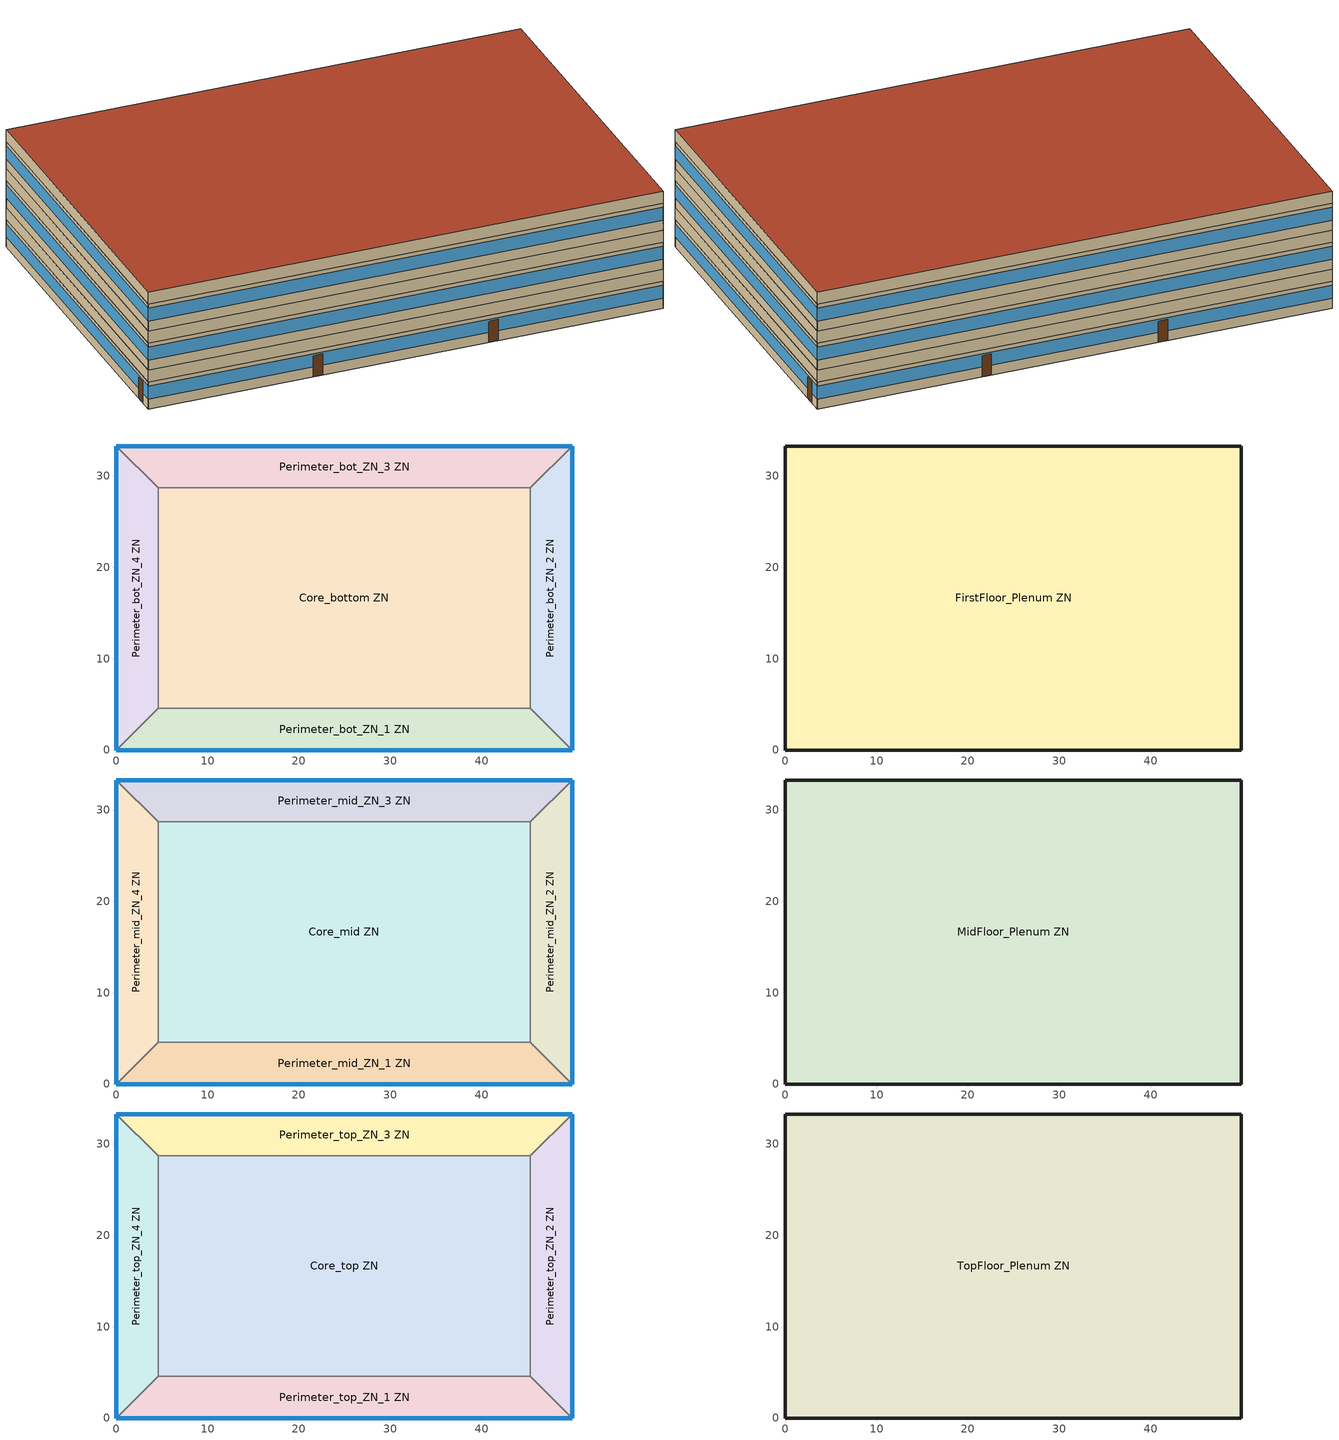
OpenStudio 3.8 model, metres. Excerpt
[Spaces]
Core_bottom ZN
 floor ground: 45.34,28.7 45.34,4.57 4.57,4.57 4.57,28.7 z0
 wall to Perimeter_bot_ZN_2 ZN (Typical Interior Wall): 45.34,4.57 45.34,28.7 z0:2.74
 wall to Perimeter_bot_ZN_3 ZN (Typical Interior Wall): 45.34,28.7 4.57,28.7 z0:2.74
 wall to Perimeter_bot_ZN_1 ZN (Typical Interior Wall): 4.57,4.57 45.34,4.57 z0:2.74
 wall to Perimeter_bot_ZN_4 ZN (Typical Interior Wall): 4.57,28.7 4.57,4.57 z0:2.74
Perimeter_bot_ZN_1 ZN
 floor ground: 45.34,4.57 49.91,0 0,0 4.57,4.57 z0
 wall outside (Typical Insulated Steel Framed Exterior Wall R-18.18): 0,0 49.91,0 z0:2.74
 wall to Perimeter_bot_ZN_2 ZN (Typical Interior Wall): 49.91,0 45.34,4.57 z0:2.74
 wall to Perimeter_bot_ZN_4 ZN (Typical Interior Wall): 4.57,4.57 0,0 z0:2.74
 window (U 0.48 SHGC 0.40 Dbl Ref-D Clr 6mm/13mm): 0,0 49.91,0 z1.02:2.33
 door (Typical Insulated Metal Door R-2.0): 15.98,0 16.9,0 / 33.01,0 33.93,0 z0:2.13
Perimeter_bot_ZN_2 ZN
 floor ground: 49.91,33.27 49.91,0 45.34,4.57 45.34,28.7 z0
 wall outside (Typical Insulated Steel Framed Exterior Wall R-18.18): 49.91,0 49.91,33.27 z0:2.74
 wall to Perimeter_bot_ZN_3 ZN (Typical Interior Wall): 49.91,33.27 45.34,28.7 z0:2.74
 window (U 0.48 SHGC 0.40 Dbl Ref-D Clr 6mm/13mm): 49.91,0 49.91,33.27 z1.02:2.33
 door (Typical Insulated Metal Door R-2.0): 49.91,30.99 49.91,31.9 z0:2.13
Perimeter_bot_ZN_3 ZN
 floor ground: 49.91,33.27 45.34,28.7 4.57,28.7 0,33.27 z0
 wall outside (Typical Insulated Steel Framed Exterior Wall R-18.18): 49.91,33.27 0,33.27 z0:2.74
 wall to Perimeter_bot_ZN_4 ZN (Typical Interior Wall): 0,33.27 4.57,28.7 z0:2.74
 window (U 0.48 SHGC 0.40 Dbl Ref-D Clr 6mm/13mm): 49.91,33.27 0,33.27 z1.02:2.33
 door (Typical Insulated Metal Door R-2.0): 33.94,33.27 33.03,33.27 / 16.84,33.27 15.93,33.27 z0:2.13
Perimeter_bot_ZN_4 ZN
 floor ground: 0,33.27 4.57,28.7 4.57,4.57 0,0 z0
 wall outside (Typical Insulated Steel Framed Exterior Wall R-18.18): 0,33.27 0,0 z0:2.74
 window (U 0.48 SHGC 0.40 Dbl Ref-D Clr 6mm/13mm): 0,33.27 0,0 z1.02:2.33
 door (Typical Insulated Metal Door R-2.0): 0,2.28 0,1.37 z0:2.13
FirstFloor_Plenum ZN
 floor to Perimeter_bot_ZN_1 ZN (Plenum Acoustical Tile): 45.34,4.57 49.91,0 0,0 4.57,4.57 z2.74
 floor to Perimeter_bot_ZN_2 ZN (Plenum Acoustical Tile): 49.91,33.27 49.91,0 45.34,4.57 45.34,28.7 z2.74
 floor to Perimeter_bot_ZN_3 ZN (Plenum Acoustical Tile): 49.91,33.27 45.34,28.7 4.57,28.7 0,33.27 z2.74
 floor to Perimeter_bot_ZN_4 ZN (Plenum Acoustical Tile): 0,33.27 4.57,28.7 4.57,4.57 0,0 z2.74
 floor to Core_bottom ZN (Plenum Acoustical Tile): 45.34,28.7 45.34,4.57 4.57,4.57 4.57,28.7 z2.74
 wall outside (Typical Insulated Steel Framed Exterior Wall R-18.18): 49.91,0 49.91,33.27 0,33.27 0,0 49.91,0 z2.74:3.96
Core_mid ZN
 floor to FirstFloor_Plenum ZN (Typical Interior Floor): 45.34,28.7 45.34,4.57 4.57,4.57 4.57,28.7 z3.96
 wall to Perimeter_mid_ZN_2 ZN (Typical Interior Wall): 45.34,4.57 45.34,28.7 z3.96:6.71
 wall to Perimeter_mid_ZN_3 ZN (Typical Interior Wall): 45.34,28.7 4.57,28.7 z3.96:6.71
 wall to Perimeter_mid_ZN_1 ZN (Typical Interior Wall): 4.57,4.57 45.34,4.57 z3.96:6.71
 wall to Perimeter_mid_ZN_4 ZN (Typical Interior Wall): 4.57,28.7 4.57,4.57 z3.96:6.71
Perimeter_mid_ZN_2 ZN
 floor to FirstFloor_Plenum ZN (Typical Interior Floor): 49.91,33.27 49.91,0 45.34,4.57 45.34,28.7 z3.96
 wall outside (Typical Insulated Steel Framed Exterior Wall R-18.18): 49.91,0 49.91,33.27 z3.96:6.71
 wall to Perimeter_mid_ZN_3 ZN (Typical Interior Wall): 49.91,33.27 45.34,28.7 z3.96:6.71
 wall to Perimeter_mid_ZN_1 ZN (Typical Interior Wall): 45.34,4.57 49.91,0 z3.96:6.71
 window (U 0.48 SHGC 0.40 Dbl Ref-D Clr 6mm/13mm): 49.91,0 49.91,33.27 z4.98:6.29
Perimeter_mid_ZN_1 ZN
 floor to FirstFloor_Plenum ZN (Typical Interior Floor): 45.34,4.57 49.91,0 0,0 4.57,4.57 z3.96
 wall outside (Typical Insulated Steel Framed Exterior Wall R-18.18): 0,0 49.91,0 z3.96:6.71
 wall to Perimeter_mid_ZN_4 ZN (Typical Interior Wall): 4.57,4.57 0,0 z3.96:6.71
 window (U 0.48 SHGC 0.40 Dbl Ref-D Clr 6mm/13mm): 0,0 49.91,0 z4.98:6.29
Perimeter_mid_ZN_3 ZN
 floor to FirstFloor_Plenum ZN (Typical Interior Floor): 49.91,33.27 45.34,28.7 4.57,28.7 0,33.27 z3.96
 wall outside (Typical Insulated Steel Framed Exterior Wall R-18.18): 49.91,33.27 0,33.27 z3.96:6.71
 wall to Perimeter_mid_ZN_4 ZN (Typical Interior Wall): 0,33.27 4.57,28.7 z3.96:6.71
 window (U 0.48 SHGC 0.40 Dbl Ref-D Clr 6mm/13mm): 49.91,33.27 0,33.27 z4.98:6.29
Perimeter_mid_ZN_4 ZN
 floor to FirstFloor_Plenum ZN (Typical Interior Floor): 0,33.27 4.57,28.7 4.57,4.57 0,0 z3.96
 wall outside (Typical Insulated Steel Framed Exterior Wall R-18.18): 0,33.27 0,0 z3.96:6.71
 window (U 0.48 SHGC 0.40 Dbl Ref-D Clr 6mm/13mm): 0,33.27 0,0 z4.98:6.29
MidFloor_Plenum ZN
 floor to Perimeter_mid_ZN_1 ZN (Plenum Acoustical Tile): 45.34,4.57 49.91,0 0,0 4.57,4.57 z6.71
 floor to Perimeter_mid_ZN_2 ZN (Plenum Acoustical Tile): 49.91,33.27 49.91,0 45.34,4.57 45.34,28.7 z6.71
 floor to Perimeter_mid_ZN_3 ZN (Plenum Acoustical Tile): 49.91,33.27 45.34,28.7 4.57,28.7 0,33.27 z6.71
 floor to Perimeter_mid_ZN_4 ZN (Plenum Acoustical Tile): 0,33.27 4.57,28.7 4.57,4.57 0,0 z6.71
 floor to Core_mid ZN (Plenum Acoustical Tile): 45.34,28.7 45.34,4.57 4.57,4.57 4.57,28.7 z6.71
 wall outside (Typical Insulated Steel Framed Exterior Wall R-18.18): 49.91,0 49.91,33.27 0,33.27 0,0 49.91,0 z6.71:7.92
Core_top ZN
 floor to MidFloor_Plenum ZN (Typical Interior Floor): 45.34,28.7 45.34,4.57 4.57,4.57 4.57,28.7 z7.92
 wall to Perimeter_top_ZN_2 ZN (Typical Interior Wall): 45.34,4.57 45.34,28.7 z7.92:10.67
 wall to Perimeter_top_ZN_3 ZN (Typical Interior Wall): 45.34,28.7 4.57,28.7 z7.92:10.67
 wall to Perimeter_top_ZN_1 ZN (Typical Interior Wall): 4.57,4.57 45.34,4.57 z7.92:10.67
 wall to Perimeter_top_ZN_4 ZN (Typical Interior Wall): 4.57,28.7 4.57,4.57 z7.92:10.67
Perimeter_top_ZN_1 ZN
 floor to MidFloor_Plenum ZN (Typical Interior Floor): 45.34,4.57 49.91,0 0,0 4.57,4.57 z7.92
 wall outside (Typical Insulated Steel Framed Exterior Wall R-18.18): 0,0 49.91,0 z7.92:10.67
 wall to Perimeter_top_ZN_2 ZN (Typical Interior Wall): 49.91,0 45.34,4.57 z7.92:10.67
 wall to Perimeter_top_ZN_4 ZN (Typical Interior Wall): 4.57,4.57 0,0 z7.92:10.67
 window (U 0.48 SHGC 0.40 Dbl Ref-D Clr 6mm/13mm): 0,0 49.91,0 z8.95:10.25
Perimeter_top_ZN_2 ZN
 floor to MidFloor_Plenum ZN (Typical Interior Floor): 49.91,33.27 49.91,0 45.34,4.57 45.34,28.7 z7.92
 wall outside (Typical Insulated Steel Framed Exterior Wall R-18.18): 49.91,0 49.91,33.27 z7.92:10.67
 wall to Perimeter_top_ZN_3 ZN (Typical Interior Wall): 49.91,33.27 45.34,28.7 z7.92:10.67
 window (U 0.48 SHGC 0.40 Dbl Ref-D Clr 6mm/13mm): 49.91,0 49.91,33.27 z8.95:10.25
Perimeter_top_ZN_3 ZN
 floor to MidFloor_Plenum ZN (Typical Interior Floor): 49.91,33.27 45.34,28.7 4.57,28.7 0,33.27 z7.92
 wall outside (Typical Insulated Steel Framed Exterior Wall R-18.18): 49.91,33.27 0,33.27 z7.92:10.67
 wall to Perimeter_top_ZN_4 ZN (Typical Interior Wall): 0,33.27 4.57,28.7 z7.92:10.67
 window (U 0.48 SHGC 0.40 Dbl Ref-D Clr 6mm/13mm): 49.91,33.27 0,33.27 z8.95:10.25
Perimeter_top_ZN_4 ZN
 floor to MidFloor_Plenum ZN (Typical Interior Floor): 0,33.27 4.57,28.7 4.57,4.57 0,0 z7.92
 wall outside (Typical Insulated Steel Framed Exterior Wall R-18.18): 0,33.27 0,0 z7.92:10.67
 window (U 0.48 SHGC 0.40 Dbl Ref-D Clr 6mm/13mm): 0,33.27 0,0 z8.95:10.25
TopFloor_Plenum ZN
 floor to Perimeter_top_ZN_1 ZN (Plenum Acoustical Tile): 45.34,4.57 49.91,0 0,0 4.57,4.57 z10.67
 floor to Perimeter_top_ZN_2 ZN (Plenum Acoustical Tile): 49.91,33.27 49.91,0 45.34,4.57 45.34,28.7 z10.67
 floor to Perimeter_top_ZN_3 ZN (Plenum Acoustical Tile): 49.91,33.27 45.34,28.7 4.57,28.7 0,33.27 z10.67
 floor to Perimeter_top_ZN_4 ZN (Plenum Acoustical Tile): 0,33.27 4.57,28.7 4.57,4.57 0,0 z10.67
 floor to Core_top ZN (Plenum Acoustical Tile): 45.34,28.7 45.34,4.57 4.57,4.57 4.57,28.7 z10.67
 wall outside (Typical Insulated Steel Framed Exterior Wall R-18.18): 49.91,33.27 0,33.27 0,0 49.91,0 49.91,33.27 z10.67:11.89
 roof outside (Typical IEAD Roof R-31.25): 49.91,0 49.91,33.27 0,33.27 0,0 z11.89
[Site]
Denver-Aurora-Buckley AFB_CO_USA: Latitude {deg}=39.72; Longitude {deg}=-104.75; Time Zone {hr}=-7; Elevation {m}=1726; Terrain=City
[Building]
-MediumOffice-ASHRAE 169-2013-5B created: 2022-05-03 14:28:56 -0700: North Axis {deg}=0
[SizingPeriod:DesignDay] Barometric Pressure {Pa}=82237; Sky Clearness=0; Rain Indicator=No; Snow Indicator=No; Day of Month=21; Daylight Saving Time Indicator=No; Humidity Condition Type=Wetbulb; Dry-Bulb Temperature Range Modifier Type=DefaultMultipliers
Name | Maximum Dry-Bulb Temperature {C} | Daily Dry-Bulb Temperature Range {deltaC} | Wind Speed {m/s} | Wind Direction {deg} | Month | Day Type | Wetbulb or DewPoint at Maximum Dry-Bulb {C} | Solar Model Indicator | ASHRAE Clear Sky Optical Depth for Beam Irradiance | ASHRAE Clear Sky Optical Depth for Diffuse Irradiance
Denver-Aurora-Buckley.AFB_CO_USA Ann Clg .4% Condns DB=>MWB | 33.9 | 14.8 | 3.6 | 30 | 7 | SummerDesignDay | 15 | ASHRAETau | 0.423 | 2.02
Denver-Aurora-Buckley.AFB_CO_USA Ann Htg 99.6% Condns DB | -17.9 | 0 | 2.5 | 180 | 12 | WinterDesignDay | -17.9 | ASHRAEClearSky
[ClimateZones]
Climate Zone Institution Name 1=ASHRAE; Climate Zone Document Name 1=ANSI/ASHRAE Standard 169; Climate Zone Document Year 1=2006; Climate Zone Institution Name 2=CEC; Climate Zone Document Name 2=California Climate Zone Descriptions; Climate Zone Document Year 2=1995
[Construction]
Plenum Acoustical Tile: Acoustic Tile - 1/2 in.
Typical Interior Wall: G01 13mm gypsum board, G01 13mm gypsum board
InteriorFurnishings: Std Wood 6inch
Typical Insulated Metal Door R-2.0: F08 Metal surface, Typical Insulation R-1.15
Typical Insulated Steel Framed Exterior Wall R-18.18: 25mm Stucco, 5/8 in. Gypsum Board, Typical Insulation R-16.0, 5/8 in. Gypsum Board
Typical Interior Floor: 100mm Normalweight concrete floor, CP02 CARPET PAD
U 0.48 SHGC 0.40 Dbl Ref-D Clr 6mm/13mm: REF D CLEAR 6MM, AIR 13MM, CLEAR 6MM
Typical IEAD Roof R-31.25: Roof Membrane, Typical Insulation R-30.13, Metal Roof Surface
[Material] Thermal Absorptance=0.9
Name | Roughness | Thickness {m} | Conductivity {W/m-K} | Density {kg/m3} | Specific Heat {J/kg-K} | Solar Absorptance | Visible Absorptance
Acoustic Tile - 1/2 in. | MediumSmooth | 0.0127 | 0.0576335 | 288.332 | 795.492 | 0 | 0
G01 13mm gypsum board | Smooth | 0.0127 | 0.16 | 800 | 1090 | 0.7 | 0.5
Std Wood 6inch | MediumSmooth | 0.15 | 0.12 | 540 | 1210 | 0.7 | 0.7
F08 Metal surface; Metal Roof Surface | Smooth | 0.0008 | 45.28 | 7824 | 500 | 0.7 | 0.7
25mm Stucco | Smooth | 0.0254 | 0.72 | 1856 | 840 | 0.7 | 0.7
5/8 in. Gypsum Board | MediumSmooth | 0.0159 | 0.16 | 800 | 1090 | 0.7 | 0.7
100mm Normalweight concrete floor | MediumSmooth | 0.1016 | 2.31 | 2322 | 832 | 0.7 | 0.7
Roof Membrane | VeryRough | 0.0095 | 0.16 | 1121.29 | 1460 | 0.7 | 0.7
[Material:NoMass] Thermal Absorptance=0.9; Solar Absorptance=0.7
Name | Roughness | Thermal Resistance {m2-K/W} | Visible Absorptance
Typical Insulation R-1.15 | Smooth | 0.202509 | 0.7
Typical Insulation R-16.0 | Smooth | 2.81828 | 0.7
CP02 CARPET PAD | VeryRough | 0.21648 | 0.8
Typical Insulation R-30.13 | Smooth | 5.30668 | 0.7
[WindowMaterial:Glazing] Optical Data Type=SpectralAverage; Thickness {m}=0.006; Infrared Transmittance at Normal Incidence=0; Front Side Infrared Hemispherical Emissivity=0.84; Conductivity {W/m-K}=0.9; Dirt Correction Factor for Solar and Visible Transmittance=1; Solar Diffusing=No
Name | Solar Transmittance at Normal Incidence | Front Side Solar Reflectance at Normal Incidence | Back Side Solar Reflectance at Normal Incidence | Visible Transmittance at Normal Incidence | Front Side Visible Reflectance at Normal Incidence | Back Side Visible Reflectance at Normal Incidence | Back Side Infrared Hemispherical Emissivity
REF D CLEAR 6MM | 0.429 | 0.308 | 0.379 | 0.334 | 0.453 | 0.505 | 0.82
CLEAR 6MM | 0.775 | 0.071 | 0.071 | 0.881 | 0.08 | 0.08 | 0.84
[WindowMaterial:Gas]
AIR 13MM: Gas Type=Air; Thickness {m}=0.0127
[ThermalZone] Multiplier=1; Use Ideal Air Loads=No
Name | Thermostat | Primary Daylighting Control | Fraction of Zone Controlled by Primary Daylighting Control | Secondary Daylighting Control
Core_bottom ZN Thermal Zone | Office WholeBuilding - Md Office Thermostat 1
Perimeter_bot_ZN_1 ZN Thermal Zone | Office WholeBuilding - Md Office Thermostat 4 | Perimeter_bot_ZN_1 Daylt Sensor 1 | 0.149 | Perimeter_bot_ZN_1 Daylt Sensor 2
Core_mid ZN Thermal Zone | Office WholeBuilding - Md Office Thermostat 2
Perimeter_top_ZN_1 ZN Thermal Zone | Office WholeBuilding - Md Office Thermostat 12 | Perimeter_top_ZN_1 Daylt Sensor 1 | 0.149 | Perimeter_top_ZN_1 Daylt Sensor 2
Core_top ZN Thermal Zone | Office WholeBuilding - Md Office Thermostat 3
FirstFloor_Plenum ZN Thermal Zone; MidFloor_Plenum ZN Thermal Zone; TopFloor_Plenum ZN Thermal Zone
Perimeter_bot_ZN_2 ZN Thermal Zone | Office WholeBuilding - Md Office Thermostat 5 | Perimeter_bot_ZN_2 Daylt Sensor 1 | 0.144 | Perimeter_bot_ZN_2 Daylt Sensor 2
Perimeter_bot_ZN_3 ZN Thermal Zone | Office WholeBuilding - Md Office Thermostat 6 | Perimeter_bot_ZN_3 Daylt Sensor 1 | 0.149 | Perimeter_bot_ZN_3 Daylt Sensor 2
Perimeter_bot_ZN_4 ZN Thermal Zone | Office WholeBuilding - Md Office Thermostat 7 | Perimeter_bot_ZN_4 Daylt Sensor 1 | 0.144 | Perimeter_bot_ZN_4 Daylt Sensor 2
Perimeter_mid_ZN_2 ZN Thermal Zone | Office WholeBuilding - Md Office Thermostat 9 | Perimeter_mid_ZN_2 Daylt Sensor 1 | 0.144 | Perimeter_mid_ZN_2 Daylt Sensor 2
Perimeter_mid_ZN_1 ZN Thermal Zone | Office WholeBuilding - Md Office Thermostat 8 | Perimeter_mid_ZN_1 Daylt Sensor 1 | 0.149 | Perimeter_mid_ZN_1 Daylt Sensor 2
Perimeter_mid_ZN_3 ZN Thermal Zone | Office WholeBuilding - Md Office Thermostat 10 | Perimeter_mid_ZN_3 Daylt Sensor 1 | 0.149 | Perimeter_mid_ZN_3 Daylt Sensor 2
Perimeter_mid_ZN_4 ZN Thermal Zone | Office WholeBuilding - Md Office Thermostat 11 | Perimeter_mid_ZN_4 Daylt Sensor 1 | 0.144 | Perimeter_mid_ZN_4 Daylt Sensor 2
Perimeter_top_ZN_2 ZN Thermal Zone | Office WholeBuilding - Md Office Thermostat 13 | Perimeter_top_ZN_2 Daylt Sensor 1 | 0.144 | Perimeter_top_ZN_2 Daylt Sensor 2
Perimeter_top_ZN_3 ZN Thermal Zone | Office WholeBuilding - Md Office Thermostat 14 | Perimeter_top_ZN_3 Daylt Sensor 1 | 0.149 | Perimeter_top_ZN_3 Daylt Sensor 2
Perimeter_top_ZN_4 ZN Thermal Zone | Office WholeBuilding - Md Office Thermostat 15 | Perimeter_top_ZN_4 Daylt Sensor 1 | 0.144 | Perimeter_top_ZN_4 Daylt Sensor 2
[Sizing:Zone] Zone Cooling Design Supply Air Temperature Input Method=SupplyAirTemperature; Zone Cooling Design Supply Air Temperature Difference {deltaC}=11.11; Zone Heating Design Supply Air Temperature Input Method=SupplyAirTemperature; Zone Heating Design Supply Air Temperature Difference {deltaC}=11.11; Zone Cooling Design Supply Air Humidity Ratio {kg-H2O/kg-air}=0.0085; Zone Heating Design Supply Air Humidity Ratio {kg-H2O/kg-air}=0.008; Cooling Design Air Flow Method=DesignDay; Heating Design Air Flow Method=DesignDay; Account for Dedicated Outdoor Air System=No; Dedicated Outdoor Air System Control Strategy=NeutralSupplyAir; Dedicated Outdoor Air Low Setpoint Temperature for Design {C}=autosize; Dedicated Outdoor Air High Setpoint Temperature for Design {C}=autosize; Zone Load Sizing Method=Sensible Load Only No Latent Load; Zone Latent Cooling Design Supply Air Humidity Ratio Input Method=HumidityRatioDifference; Zone Cooling Design Supply Air Humidity Ratio Difference {kgWater/kgDryAir}=0.005; Zone Latent Heating Design Supply Air Humidity Ratio Input Method=HumidityRatioDifference; Zone Humidification Design Supply Air Humidity Ratio Difference {kgWater/kgDryAir}=0.005
Name | Zone Cooling Design Supply Air Temperature {C} | Zone Heating Design Supply Air Temperature {C} | Cooling Design Air Flow Rate {m3/s} | Cooling Minimum Air Flow per Zone Floor Area {m3/s-m2} | Cooling Minimum Air Flow {m3/s} | Cooling Minimum Air Flow Fraction | Heating Design Air Flow Rate {m3/s} | Heating Maximum Air Flow per Zone Floor Area {m3/s-m2} | Heating Maximum Air Flow {m3/s} | Heating Maximum Air Flow Fraction | Design Minimum Zone Ventilation Efficiency
Core_bottom ZN Thermal Zone; Perimeter_bot_ZN_1 ZN Thermal Zone; Core_mid ZN Thermal Zone; Perimeter_top_ZN_1 ZN Thermal Zone; Core_top ZN Thermal Zone; Perimeter_bot_ZN_2 ZN Thermal Zone; Perimeter_bot_ZN_3 ZN Thermal Zone; Perimeter_bot_ZN_4 ZN Thermal Zone; Perimeter_mid_ZN_2 ZN Thermal Zone; Perimeter_mid_ZN_1 ZN Thermal Zone; Perimeter_mid_ZN_3 ZN Thermal Zone; Perimeter_mid_ZN_4 ZN Thermal Zone; Perimeter_top_ZN_2 ZN Thermal Zone; Perimeter_top_ZN_3 ZN Thermal Zone; Perimeter_top_ZN_4 ZN Thermal Zone | 12.7778 | 50 | 0 | 0.000762 | 0 | 0 | 0 | 0.002032 | 0.141576 | 0.3 | 0.6
FirstFloor_Plenum ZN Thermal Zone; MidFloor_Plenum ZN Thermal Zone; TopFloor_Plenum ZN Thermal Zone | 14 | 40
[Space]
Name | Space Type | Thermal Zone | Part of Total Floor Area | Design Specification Outdoor Air Object
Core_bottom ZN | Office WholeBuilding - Md Office | Core_bottom ZN Thermal Zone | Yes | Office WholeBuilding - Md Office Ventilation
Perimeter_bot_ZN_1 ZN | Office WholeBuilding - Md Office | Perimeter_bot_ZN_1 ZN Thermal Zone | Yes | Office WholeBuilding - Md Office Ventilation 4
Core_mid ZN | Office WholeBuilding - Md Office | Core_mid ZN Thermal Zone | Yes | Office WholeBuilding - Md Office Ventilation 2
Perimeter_top_ZN_1 ZN | Office WholeBuilding - Md Office | Perimeter_top_ZN_1 ZN Thermal Zone | Yes | Office WholeBuilding - Md Office Ventilation 1
Core_top ZN | Office WholeBuilding - Md Office | Core_top ZN Thermal Zone | Yes | Office WholeBuilding - Md Office Ventilation 3
FirstFloor_Plenum ZN |  | FirstFloor_Plenum ZN Thermal Zone | No
MidFloor_Plenum ZN |  | MidFloor_Plenum ZN Thermal Zone | No
Perimeter_bot_ZN_2 ZN | Office WholeBuilding - Md Office | Perimeter_bot_ZN_2 ZN Thermal Zone | Yes | Office WholeBuilding - Md Office Ventilation 5
Perimeter_bot_ZN_3 ZN | Office WholeBuilding - Md Office | Perimeter_bot_ZN_3 ZN Thermal Zone | Yes | Office WholeBuilding - Md Office Ventilation 6
TopFloor_Plenum ZN |  | TopFloor_Plenum ZN Thermal Zone | No
Perimeter_bot_ZN_4 ZN | Office WholeBuilding - Md Office | Perimeter_bot_ZN_4 ZN Thermal Zone | Yes | Office WholeBuilding - Md Office Ventilation 7
Perimeter_mid_ZN_2 ZN | Office WholeBuilding - Md Office | Perimeter_mid_ZN_2 ZN Thermal Zone | Yes | Office WholeBuilding - Md Office Ventilation 9
Perimeter_mid_ZN_1 ZN | Office WholeBuilding - Md Office | Perimeter_mid_ZN_1 ZN Thermal Zone | Yes | Office WholeBuilding - Md Office Ventilation 8
Perimeter_mid_ZN_3 ZN | Office WholeBuilding - Md Office | Perimeter_mid_ZN_3 ZN Thermal Zone | Yes | Office WholeBuilding - Md Office Ventilation 10
Perimeter_mid_ZN_4 ZN | Office WholeBuilding - Md Office | Perimeter_mid_ZN_4 ZN Thermal Zone | Yes | Office WholeBuilding - Md Office Ventilation 11
Perimeter_top_ZN_2 ZN | Office WholeBuilding - Md Office | Perimeter_top_ZN_2 ZN Thermal Zone | Yes | Office WholeBuilding - Md Office Ventilation 12
Perimeter_top_ZN_3 ZN | Office WholeBuilding - Md Office | Perimeter_top_ZN_3 ZN Thermal Zone | Yes | Office WholeBuilding - Md Office Ventilation 13
Perimeter_top_ZN_4 ZN | Office WholeBuilding - Md Office | Perimeter_top_ZN_4 ZN Thermal Zone | Yes | Office WholeBuilding - Md Office Ventilation 14
[ThermostatSetpoint:DualSetpoint] Heating Setpoint Temperature Schedule=OfficeMedium HTGSETP_SCH_YES_OPTIMUM; Cooling Setpoint Temperature Schedule=OfficeMedium CLGSETP_SCH_YES_OPTIMUM; Temperature Difference Between Cutout And Setpoint {deltaC}=0
Office WholeBuilding - Md Office Thermostat 1; Office WholeBuilding - Md Office Thermostat 4; Office WholeBuilding - Md Office Thermostat 2; Office WholeBuilding - Md Office Thermostat 12; Office WholeBuilding - Md Office Thermostat 3; Office WholeBuilding - Md Office Thermostat 5; Office WholeBuilding - Md Office Thermostat 6; Office WholeBuilding - Md Office Thermostat 7; Office WholeBuilding - Md Office Thermostat 9; Office WholeBuilding - Md Office Thermostat 8; Office WholeBuilding - Md Office Thermostat 10; Office WholeBuilding - Md Office Thermostat 11; Office WholeBuilding - Md Office Thermostat 13; Office WholeBuilding - Md Office Thermostat 14; Office WholeBuilding - Md Office Thermostat 15
[InternalMass:Definition] Construction=InteriorFurnishings; Design Level Calculation Method=SurfaceArea
Name | Surface Area {m2}
Core_bottom Mass Definition; Core_mid Mass Definition; Core_top Mass Definition | 1967.07
FirstFloor_Plenum Mass Definition; MidFloor_Plenum Mass Definition; TopFloor_Plenum Mass Definition | 3321.46
Perimeter_bot_ZN_1 Mass Definition; Perimeter_bot_ZN_3 Mass Definition; Perimeter_mid_ZN_1 Mass Definition; Perimeter_mid_ZN_3 Mass Definition; Perimeter_top_ZN_1 Mass Definition; Perimeter_top_ZN_3 Mass Definition | 414.676
Perimeter_bot_ZN_2 Mass Definition; Perimeter_mid_ZN_2 Mass Definition; Perimeter_top_ZN_2 Mass Definition | 262.524
Perimeter_bot_ZN_4 Mass Definition; Perimeter_mid_ZN_4 Mass Definition; Perimeter_top_ZN_4 Mass Definition | 262.507
[InternalMass] Multiplier=1
Name | Internal Mass Definition | Space or SpaceType
Core_bottom Mass | Core_bottom Mass Definition | Core_bottom ZN
Core_mid Mass | Core_mid Mass Definition | Core_mid ZN
Core_top Mass | Core_top Mass Definition | Core_top ZN
FirstFloor_Plenum Mass | FirstFloor_Plenum Mass Definition | FirstFloor_Plenum ZN
MidFloor_Plenum Mass | MidFloor_Plenum Mass Definition | MidFloor_Plenum ZN
Perimeter_bot_ZN_1 Mass | Perimeter_bot_ZN_1 Mass Definition | Perimeter_bot_ZN_1 ZN
Perimeter_bot_ZN_2 Mass | Perimeter_bot_ZN_2 Mass Definition | Perimeter_bot_ZN_2 ZN
Perimeter_bot_ZN_3 Mass | Perimeter_bot_ZN_3 Mass Definition | Perimeter_bot_ZN_3 ZN
Perimeter_bot_ZN_4 Mass | Perimeter_bot_ZN_4 Mass Definition | Perimeter_bot_ZN_4 ZN
Perimeter_mid_ZN_1 Mass | Perimeter_mid_ZN_1 Mass Definition | Perimeter_mid_ZN_1 ZN
Perimeter_mid_ZN_2 Mass | Perimeter_mid_ZN_2 Mass Definition | Perimeter_mid_ZN_2 ZN
Perimeter_mid_ZN_3 Mass | Perimeter_mid_ZN_3 Mass Definition | Perimeter_mid_ZN_3 ZN
Perimeter_mid_ZN_4 Mass | Perimeter_mid_ZN_4 Mass Definition | Perimeter_mid_ZN_4 ZN
Perimeter_top_ZN_1 Mass | Perimeter_top_ZN_1 Mass Definition | Perimeter_top_ZN_1 ZN
Perimeter_top_ZN_2 Mass | Perimeter_top_ZN_2 Mass Definition | Perimeter_top_ZN_2 ZN
Perimeter_top_ZN_3 Mass | Perimeter_top_ZN_3 Mass Definition | Perimeter_top_ZN_3 ZN
Perimeter_top_ZN_4 Mass | Perimeter_top_ZN_4 Mass Definition | Perimeter_top_ZN_4 ZN
TopFloor_Plenum Mass | TopFloor_Plenum Mass Definition | TopFloor_Plenum ZN
[ElectricEquipment:Definition] Fraction Radiant=0.5
Name | Design Level Calculation Method | Design Level {W} | Watts per Space Floor Area {W/m2} | Fraction Latent | Fraction Lost
2 Elevator Fans Definition | EquipmentLevel | 61.9152
2 Elevator Lift Motors Definition | EquipmentLevel | 32110
2 Elevator Lights Definition | EquipmentLevel | 64.6971
Office WholeBuilding - Md Office Elec Equip Definition | Watts/Area |  | 8.07293 | 0 | 0
[ElectricEquipment]
Name | Electric Equipment Definition | Space or SpaceType | Schedule
2 Elevator Fans | 2 Elevator Fans Definition | Core_bottom ZN | OfficeMedium ELEV_LIGHT_FAN_SCH_ADD_DF
2 Elevator Lift Motors | 2 Elevator Lift Motors Definition | Core_bottom ZN | OfficeMedium BLDG_ELEVATORS
2 Elevator Lights | 2 Elevator Lights Definition | Core_bottom ZN | OfficeMedium ELEV_LIGHT_FAN_SCH_ADD_DF
Office WholeBuilding - Md Office Elec Equip | Office WholeBuilding - Md Office Elec Equip Definition | Office WholeBuilding - Md Office | OfficeMedium BLDG_EQUIP_SCH_2013
[EnergyManagementSystem:Sensor]
Name | Output Variable or Output Meter | Output Variable or Output Meter Index Key
Facility_Int_LTG | InteriorLights:Electricity
OAT; OAT_1; OAT_2 | Site Outdoor Air Drybulb Temperature | Environment
[EnergyManagementSystem:Actuator] Actuated Component Type=Schedule:Year; Actuated Component Control Type=Schedule Value
Name | Actuated Component
SYS5ZonePVAV1ClgSch0; SYS5ZonePVAV2ClgSch0; SYS5ZonePVAVClgSch0 | OfficeMedium CLGSETP_SCH_YES_OPTIMUM
SYS5ZonePVAV1HtgSch0; SYS5ZonePVAV2HtgSch0; SYS5ZonePVAVHtgSch0 | OfficeMedium HTGSETP_SCH_YES_OPTIMUM
[EnergyManagementSystem:Program]
SYS5ZonePVAVOptimumStartProg0: IF DaylightSavings==0 && DayOfWeek>1 && Hour==5 && OAT<23.9 && OAT>1.7; SET SYS5ZonePVAVClgSch0 = 29.4; SET SYS5ZonePVAVHtgSch0 = 15.6; ELSEIF DaylightSavings==0 && DayOfWeek==1 && Hour==7 && OAT<23.9 && OAT>1.7; SET SYS5ZonePVAVClgSch0 = 29.4; SET SYS5ZonePVAVHtgSch0 = 15.6; ELSEIF DaylightSavings==1 && DayOfWeek>1 && Hour==4 && OAT<23.9 && OAT>1.7; SET SYS5ZonePVAVClgSch0 = 29.4; SET SYS5ZonePVAVHtgSch0 = 15.6; ELSEIF DaylightSavings==1 && DayOfWeek==1 && Hour==6 && OAT<23.9 && OAT>1.7; SET SYS5ZonePVAVClgSch0 = 29.4; SET SYS5ZonePVAVHtgSch0 = 15.6; ELSE; SET SYS5ZonePVAVClgSch0 = NULL; SET SYS5ZonePVAVHtgSch0 = NULL; ENDIF
SYS5ZonePVAV1OptimumStartProg0: IF DaylightSavings==0 && DayOfWeek>1 && Hour==5 && OAT_1<23.9 && OAT_1>1.7; SET SYS5ZonePVAV1ClgSch0 = 29.4; SET SYS5ZonePVAV1HtgSch0 = 15.6; ELSEIF DaylightSavings==0 && DayOfWeek==1 && Hour==7 && OAT_1<23.9 && OAT_1>1.7; SET SYS5ZonePVAV1ClgSch0 = 29.4; SET SYS5ZonePVAV1HtgSch0 = 15.6; ELSEIF DaylightSavings==1 && DayOfWeek>1 && Hour==4 && OAT_1<23.9 && OAT_1>1.7; SET SYS5ZonePVAV1ClgSch0 = 29.4; SET SYS5ZonePVAV1HtgSch0 = 15.6; ELSEIF DaylightSavings==1 && DayOfWeek==1 && Hour==6 && OAT_1<23.9 && OAT_1>1.7; SET SYS5ZonePVAV1ClgSch0 = 29.4; SET SYS5ZonePVAV1HtgSch0 = 15.6; ELSE; SET SYS5ZonePVAV1ClgSch0 = NULL; SET SYS5ZonePVAV1HtgSch0 = NULL; ENDIF
SYS5ZonePVAV2OptimumStartProg0: IF DaylightSavings==0 && DayOfWeek>1 && Hour==5 && OAT_2<23.9 && OAT_2>1.7; SET SYS5ZonePVAV2ClgSch0 = 29.4; SET SYS5ZonePVAV2HtgSch0 = 15.6; ELSEIF DaylightSavings==0 && DayOfWeek==1 && Hour==7 && OAT_2<23.9 && OAT_2>1.7; SET SYS5ZonePVAV2ClgSch0 = 29.4; SET SYS5ZonePVAV2HtgSch0 = 15.6; ELSEIF DaylightSavings==1 && DayOfWeek>1 && Hour==4 && OAT_2<23.9 && OAT_2>1.7; SET SYS5ZonePVAV2ClgSch0 = 29.4; SET SYS5ZonePVAV2HtgSch0 = 15.6; ELSEIF DaylightSavings==1 && DayOfWeek==1 && Hour==6 && OAT_2<23.9 && OAT_2>1.7; SET SYS5ZonePVAV2ClgSch0 = 29.4; SET SYS5ZonePVAV2HtgSch0 = 15.6; ELSE; SET SYS5ZonePVAV2ClgSch0 = NULL; SET SYS5ZonePVAV2HtgSch0 = NULL; ENDIF
Transformer_Load_Prog: SET Wired_LTG = Facility_Int_LTG*0.0281
[DesignSpecification:OutdoorAir] Outdoor Air Method=Sum; Outdoor Air Flow per Person {m3/s-person}=0; Outdoor Air Flow per Floor Area {m3/s-m2}=0.0004318; Outdoor Air Flow Rate {m3/s}=0
Office WholeBuilding - Md Office Ventilation; Office WholeBuilding - Md Office Ventilation 1; Office WholeBuilding - Md Office Ventilation 2; Office WholeBuilding - Md Office Ventilation 3; Office WholeBuilding - Md Office Ventilation 4; Office WholeBuilding - Md Office Ventilation 5; Office WholeBuilding - Md Office Ventilation 6; Office WholeBuilding - Md Office Ventilation 7; Office WholeBuilding - Md Office Ventilation 8; Office WholeBuilding - Md Office Ventilation 9; Office WholeBuilding - Md Office Ventilation 10; Office WholeBuilding - Md Office Ventilation 11; Office WholeBuilding - Md Office Ventilation 12; Office WholeBuilding - Md Office Ventilation 13; Office WholeBuilding - Md Office Ventilation 14
[SpaceInfiltration:DesignFlowRate]
Name | Space or SpaceType | Schedule | Design Flow Rate Calculation Method | Flow per Exterior Surface Area {m3/s-m2} | Constant Term Coefficient | Temperature Term Coefficient | Velocity Term Coefficient | Velocity Squared Term Coefficient | Design Flow Rate {m3/s}
FirstFloor_Plenum Infiltration | FirstFloor_Plenum ZN | OfficeMedium INFIL_SCH_PNNL | Flow/ExteriorArea | 0.000569573 | 0 | 0 | 0.224 | 0
MidFloor_Plenum Infiltration | MidFloor_Plenum ZN | OfficeMedium INFIL_SCH_PNNL | Flow/ExteriorArea | 0.000569573 | 0 | 0 | 0.224 | 0
entry door Infiltration | Perimeter_bot_ZN_1 ZN | OfficeMedium INFIL_Door_Opening_SCH | Flow/Space |  |  |  |  |  | 0.67866
Perimeter_bot_ZN_1 Infiltration | Perimeter_bot_ZN_1 ZN | OfficeMedium INFIL_SCH_PNNL | Flow/ExteriorArea | 0.000569573 | 0 | 0 | 0.224 | 0
Perimeter_bot_ZN_2 Infiltration | Perimeter_bot_ZN_2 ZN | OfficeMedium INFIL_SCH_PNNL | Flow/ExteriorArea | 0.000569573 | 0 | 0 | 0.224 | 0
Perimeter_bot_ZN_3 Infiltration | Perimeter_bot_ZN_3 ZN | OfficeMedium INFIL_SCH_PNNL | Flow/ExteriorArea | 0.000569573 | 0 | 0 | 0.224 | 0
Perimeter_bot_ZN_4 Infiltration | Perimeter_bot_ZN_4 ZN | OfficeMedium INFIL_SCH_PNNL | Flow/ExteriorArea | 0.000569573 | 0 | 0 | 0.224 | 0
Perimeter_mid_ZN_1 Infiltration | Perimeter_mid_ZN_1 ZN | OfficeMedium INFIL_SCH_PNNL | Flow/ExteriorArea | 0.000569573 | 0 | 0 | 0.224 | 0
Perimeter_mid_ZN_2 Infiltration | Perimeter_mid_ZN_2 ZN | OfficeMedium INFIL_SCH_PNNL | Flow/ExteriorArea | 0.000569573 | 0 | 0 | 0.224 | 0
Perimeter_mid_ZN_3 Infiltration | Perimeter_mid_ZN_3 ZN | OfficeMedium INFIL_SCH_PNNL | Flow/ExteriorArea | 0.000569573 | 0 | 0 | 0.224 | 0
Perimeter_mid_ZN_4 Infiltration | Perimeter_mid_ZN_4 ZN | OfficeMedium INFIL_SCH_PNNL | Flow/ExteriorArea | 0.000569573 | 0 | 0 | 0.224 | 0
Perimeter_top_ZN_1 Infiltration | Perimeter_top_ZN_1 ZN | OfficeMedium INFIL_SCH_PNNL | Flow/ExteriorArea | 0.000569573 | 0 | 0 | 0.224 | 0
Perimeter_top_ZN_2 Infiltration | Perimeter_top_ZN_2 ZN | OfficeMedium INFIL_SCH_PNNL | Flow/ExteriorArea | 0.000569573 | 0 | 0 | 0.224 | 0
Perimeter_top_ZN_3 Infiltration | Perimeter_top_ZN_3 ZN | OfficeMedium INFIL_SCH_PNNL | Flow/ExteriorArea | 0.000569573 | 0 | 0 | 0.224 | 0
Perimeter_top_ZN_4 Infiltration | Perimeter_top_ZN_4 ZN | OfficeMedium INFIL_SCH_PNNL | Flow/ExteriorArea | 0.000569573 | 0 | 0 | 0.224 | 0
TopFloor_Plenum Infiltration | TopFloor_Plenum ZN | OfficeMedium INFIL_SCH_PNNL | Flow/ExteriorArea | 6.19946e-05 | 0 | 0 | 0.224 | 0
[Daylighting:Control] Phi Rotation Around Z-Axis {deg}=0; Illuminance Setpoint {lux}=377; Lighting Control Type=Stepped; Minimum Input Power Fraction for Continuous Dimming Control=0.3; Minimum Light Output Fraction for Continuous Dimming Control=0.2; Number of Stepped Control Steps=3; Probability Lighting will be Reset When Needed in Manual Stepped Control=1; Maximum Allowable Discomfort Glare Index=22
Name | Space | Position X-Coordinate {m} | Position Y-Coordinate {m} | Position Z-Coordinate {m}
Perimeter_bot_ZN_1 Daylt Sensor 1 | Perimeter_bot_ZN_1 ZN | 24.955 | 1.537338 | 0.762
Perimeter_bot_ZN_1 Daylt Sensor 2 | Perimeter_bot_ZN_1 ZN | 24.955 | 3.097969 | 0.762
Perimeter_bot_ZN_2 Daylt Sensor 1 | Perimeter_bot_ZN_2 ZN | 48.3737 | 16.63685 | 0.762
Perimeter_bot_ZN_2 Daylt Sensor 2 | Perimeter_bot_ZN_2 ZN | 46.813 | 16.63685 | 0.762
Perimeter_bot_ZN_3 Daylt Sensor 1 | Perimeter_bot_ZN_3 ZN | 24.955 | 31.7365 | 0.762
Perimeter_bot_ZN_3 Daylt Sensor 2 | Perimeter_bot_ZN_3 ZN | 24.955 | 30.1758 | 0.762
Perimeter_bot_ZN_4 Daylt Sensor 1 | Perimeter_bot_ZN_4 ZN | 1.537338 | 16.63685 | 0.762
Perimeter_bot_ZN_4 Daylt Sensor 2 | Perimeter_bot_ZN_4 ZN | 3.097969 | 16.63685 | 0.762
Perimeter_mid_ZN_1 Daylt Sensor 1 | Perimeter_mid_ZN_1 ZN | 24.955 | 1.537338 | 4.7244
Perimeter_mid_ZN_1 Daylt Sensor 2 | Perimeter_mid_ZN_1 ZN | 24.955 | 3.097969 | 4.7244
Perimeter_mid_ZN_2 Daylt Sensor 1 | Perimeter_mid_ZN_2 ZN | 48.3737 | 16.63685 | 4.7244
Perimeter_mid_ZN_2 Daylt Sensor 2 | Perimeter_mid_ZN_2 ZN | 46.813 | 16.63685 | 4.7244
Perimeter_mid_ZN_3 Daylt Sensor 1 | Perimeter_mid_ZN_3 ZN | 24.955 | 31.7365 | 4.7244
Perimeter_mid_ZN_3 Daylt Sensor 2 | Perimeter_mid_ZN_3 ZN | 24.955 | 30.1758 | 4.7244
Perimeter_mid_ZN_4 Daylt Sensor 1 | Perimeter_mid_ZN_4 ZN | 1.537338 | 16.63685 | 4.7244
Perimeter_mid_ZN_4 Daylt Sensor 2 | Perimeter_mid_ZN_4 ZN | 3.097969 | 16.63685 | 4.7244
Perimeter_top_ZN_1 Daylt Sensor 1 | Perimeter_top_ZN_1 ZN | 24.955 | 1.537338 | 8.6868
Perimeter_top_ZN_1 Daylt Sensor 2 | Perimeter_top_ZN_1 ZN | 24.955 | 3.097969 | 8.6868
Perimeter_top_ZN_2 Daylt Sensor 1 | Perimeter_top_ZN_2 ZN | 48.3737 | 16.63685 | 8.6868
Perimeter_top_ZN_2 Daylt Sensor 2 | Perimeter_top_ZN_2 ZN | 46.813 | 16.63685 | 8.6868
Perimeter_top_ZN_3 Daylt Sensor 1 | Perimeter_top_ZN_3 ZN | 24.955 | 31.7365 | 8.6868
Perimeter_top_ZN_3 Daylt Sensor 2 | Perimeter_top_ZN_3 ZN | 24.955 | 30.1758 | 8.6868
Perimeter_top_ZN_4 Daylt Sensor 1 | Perimeter_top_ZN_4 ZN | 1.537338 | 16.63685 | 8.6868
Perimeter_top_ZN_4 Daylt Sensor 2 | Perimeter_top_ZN_4 ZN | 3.097969 | 16.63685 | 8.6868
[SpaceType]
Office WholeBuilding - Md Office
[Lights:Definition]
Office WholeBuilding - Md Office Lights Definition: Design Level Calculation Method=Watts/Area; Watts per Space Floor Area {W/m2}=8.82641; Fraction Radiant=0.7; Fraction Visible=0.2; Return Air Fraction=0
[Lights]
Office WholeBuilding - Md Office Lights: Lights Definition=Office WholeBuilding - Md Office Lights Definition; Space or SpaceType=Office WholeBuilding - Md Office; Schedule=OfficeMedium BLDG_LIGHT_SCH_2013; Fraction Replaceable=1
[People:Definition]
Office WholeBuilding - Md Office People Definition: Number of People Calculation Method=People/Area; People per Space Floor Area {person/m2}=0.0538196; Fraction Radiant=0.3; Enable ASHRAE 55 Comfort Warnings=No
[People]
Office WholeBuilding - Md Office People: People Definition=Office WholeBuilding - Md Office People Definition; Space or SpaceType=Office WholeBuilding - Md Office; Number of People Schedule=OfficeMedium BLDG_OCC_SCH; Activity Level Schedule=OfficeMedium ACTIVITY_SCH; Work Efficiency Schedule=Work Efficiency Schedule; Clothing Insulation Schedule=Clothing Schedule; Air Velocity Schedule=Air Velocity Schedule; Multiplier=1
[Exterior:Lights:Definition]
Name | Design Level {W}
NonDimming Exterior Lights Def Definition | 519.2
Occ Sensing Exterior Lights Def Definition | 7402.3
[Exterior:Lights] Control Option=AstronomicalClock
Name | Exterior Lights Definition | Schedule
NonDimming Exterior Lights Def | NonDimming Exterior Lights Def Definition | OfficeMedium Exterior_lighting_schedule_a
Occ Sensing Exterior Lights Def | Occ Sensing Exterior Lights Def Definition | OfficeMedium Exterior_lighting_schedule_b
[EnergyManagementSystem:OutputVariable]
Wired_LTG: EMS Variable=Wired_LTG; Type of Data in Variable=Summed; Update Frequency=ZoneTimeStep; Units=J
[EnergyManagementSystem:ProgramCallingManager]
SYS5ZonePVAV1OptimumStartCallingManager0: BeginTimestepBeforePredictor; SYS5ZonePVAV1OptimumStartProg0
SYS5ZonePVAV2OptimumStartCallingManager0: BeginTimestepBeforePredictor; SYS5ZonePVAV2OptimumStartProg0
SYS5ZonePVAVOptimumStartCallingManager0: BeginTimestepBeforePredictor; SYS5ZonePVAVOptimumStartProg0
Transformer_Load_Prog_Manager: AfterPredictorAfterHVACManagers; Transformer_Load_Prog
[Schedule:Year]
OfficeMedium INFIL_SCH_PNNL: 12, 31, OfficeMedium INFIL_SCH_PNNL Week Rule - Jan1-Dec31
OfficeMedium HTGSETP_SCH_YES_OPTIMUM: 12, 31, OfficeMedium HTGSETP_SCH_YES_OPTIMUM Week Rule - Jan1-Dec31
OfficeMedium CLGSETP_SCH_YES_OPTIMUM: 12, 31, OfficeMedium CLGSETP_SCH_YES_OPTIMUM Week Rule - Jan1-Dec31
OfficeMedium ELEV_LIGHT_FAN_SCH_ADD_DF: 12, 31, OfficeMedium ELEV_LIGHT_FAN_SCH_ADD_DF Week Rule - Jan1-Dec31
OfficeMedium BLDG_ELEVATORS: 12, 31, OfficeMedium BLDG_ELEVATORS Week Rule - Jan1-Dec31
OfficeMedium INFIL_Door_Opening_SCH: 12, 31, OfficeMedium INFIL_Door_Opening_SCH Week Rule - Jan1-Dec31
Air Velocity Schedule; Clothing Schedule; OfficeMedium ACTIVITY_SCH; OfficeMedium BLDG_EQUIP_SCH_2013; OfficeMedium BLDG_LIGHT_SCH_2013; OfficeMedium BLDG_OCC_SCH; OfficeMedium Exterior_lighting_schedule_a; OfficeMedium Exterior_lighting_schedule_b; Work Efficiency Schedule: 
[Schedule:Week]
OfficeMedium INFIL_SCH_PNNL Week Rule - Jan1-Dec31: OfficeMedium INFIL_SCH_PNNL Default, OfficeMedium INFIL_SCH_PNNL SmrDsn|Wkdy Day, OfficeMedium INFIL_SCH_PNNL SmrDsn|Wkdy Day, OfficeMedium INFIL_SCH_PNNL SmrDsn|Wkdy Day, OfficeMedium INFIL_SCH_PNNL SmrDsn|Wkdy Day, OfficeMedium INFIL_SCH_PNNL SmrDsn|Wkdy Day, OfficeMedium INFIL_SCH_PNNL WntrDsn|Sat Day, OfficeMedium INFIL_SCH_PNNL Default, OfficeMedium INFIL_SCH_PNNL Summer Design Day, OfficeMedium INFIL_SCH_PNNL Winter Design Day, OfficeMedium INFIL_SCH_PNNL Default, OfficeMedium INFIL_SCH_PNNL Default
OfficeMedium HTGSETP_SCH_YES_OPTIMUM Week Rule - Jan1-Dec31: OfficeMedium HTGSETP_SCH_YES_OPTIMUM Default, OfficeMedium HTGSETP_SCH_YES_OPTIMUM Wkdy Day, OfficeMedium HTGSETP_SCH_YES_OPTIMUM Wkdy Day, OfficeMedium HTGSETP_SCH_YES_OPTIMUM Wkdy Day, OfficeMedium HTGSETP_SCH_YES_OPTIMUM Wkdy Day, OfficeMedium HTGSETP_SCH_YES_OPTIMUM Wkdy Day, OfficeMedium HTGSETP_SCH_YES_OPTIMUM Sat Day, OfficeMedium HTGSETP_SCH_YES_OPTIMUM Default, OfficeMedium HTGSETP_SCH_YES_OPTIMUM Summer Design Day, OfficeMedium HTGSETP_SCH_YES_OPTIMUM Winter Design Day, OfficeMedium HTGSETP_SCH_YES_OPTIMUM Default, OfficeMedium HTGSETP_SCH_YES_OPTIMUM Default
OfficeMedium CLGSETP_SCH_YES_OPTIMUM Week Rule - Jan1-Dec31: OfficeMedium CLGSETP_SCH_YES_OPTIMUM Default, OfficeMedium CLGSETP_SCH_YES_OPTIMUM Wkdy Day, OfficeMedium CLGSETP_SCH_YES_OPTIMUM Wkdy Day, OfficeMedium CLGSETP_SCH_YES_OPTIMUM Wkdy Day, OfficeMedium CLGSETP_SCH_YES_OPTIMUM Wkdy Day, OfficeMedium CLGSETP_SCH_YES_OPTIMUM Wkdy Day, OfficeMedium CLGSETP_SCH_YES_OPTIMUM Sat Day, OfficeMedium CLGSETP_SCH_YES_OPTIMUM Default, OfficeMedium CLGSETP_SCH_YES_OPTIMUM Summer Design Day, OfficeMedium CLGSETP_SCH_YES_OPTIMUM Winter Design Day, OfficeMedium CLGSETP_SCH_YES_OPTIMUM Default, OfficeMedium CLGSETP_SCH_YES_OPTIMUM Default
OfficeMedium ELEV_LIGHT_FAN_SCH_ADD_DF Week Rule - Jan1-Dec31: OfficeMedium ELEV_LIGHT_FAN_SCH_ADD_DF Default, OfficeMedium ELEV_LIGHT_FAN_SCH_ADD_DF Wkdy Day, OfficeMedium ELEV_LIGHT_FAN_SCH_ADD_DF Wkdy Day, OfficeMedium ELEV_LIGHT_FAN_SCH_ADD_DF Wkdy Day, OfficeMedium ELEV_LIGHT_FAN_SCH_ADD_DF Wkdy Day, OfficeMedium ELEV_LIGHT_FAN_SCH_ADD_DF Wkdy Day, OfficeMedium ELEV_LIGHT_FAN_SCH_ADD_DF Sat Day, OfficeMedium ELEV_LIGHT_FAN_SCH_ADD_DF Default, OfficeMedium ELEV_LIGHT_FAN_SCH_ADD_DF Summer Design Day, OfficeMedium ELEV_LIGHT_FAN_SCH_ADD_DF Winter Design Day, OfficeMedium ELEV_LIGHT_FAN_SCH_ADD_DF Default, OfficeMedium ELEV_LIGHT_FAN_SCH_ADD_DF Default
OfficeMedium BLDG_ELEVATORS Week Rule - Jan1-Dec31: OfficeMedium BLDG_ELEVATORS Sun|WntrDsn Day, OfficeMedium BLDG_ELEVATORS Wkdy Day, OfficeMedium BLDG_ELEVATORS Wkdy Day, OfficeMedium BLDG_ELEVATORS Wkdy Day, OfficeMedium BLDG_ELEVATORS Wkdy Day, OfficeMedium BLDG_ELEVATORS Wkdy Day, OfficeMedium BLDG_ELEVATORS Sat Day, Schedule Day 21, OfficeMedium BLDG_ELEVATORS Summer Design Day, OfficeMedium BLDG_ELEVATORS Winter Design Day, Schedule Day 21, Schedule Day 21
OfficeMedium INFIL_Door_Opening_SCH Week Rule - Jan1-Dec31: OfficeMedium INFIL_Door_Opening_SCH Default, OfficeMedium INFIL_Door_Opening_SCH Wkdy Day, OfficeMedium INFIL_Door_Opening_SCH Wkdy Day, OfficeMedium INFIL_Door_Opening_SCH Wkdy Day, OfficeMedium INFIL_Door_Opening_SCH Wkdy Day, OfficeMedium INFIL_Door_Opening_SCH Wkdy Day, OfficeMedium INFIL_Door_Opening_SCH Default, OfficeMedium INFIL_Door_Opening_SCH Default, OfficeMedium INFIL_Door_Opening_SCH Summer Design Day, OfficeMedium INFIL_Door_Opening_SCH Winter Design Day, OfficeMedium INFIL_Door_Opening_SCH Default, OfficeMedium INFIL_Door_Opening_SCH Default
[Schedule:Day]
OfficeMedium INFIL_SCH_PNNL Default: No, 24, 0, 1
OfficeMedium INFIL_SCH_PNNL SmrDsn|Wkdy Day; OfficeMedium INFIL_SCH_PNNL Summer Design Day: No, 6, 0, 1, 22, 0, 0.25, 24, 0, 1
OfficeMedium INFIL_SCH_PNNL WntrDsn|Sat Day; OfficeMedium INFIL_SCH_PNNL Winter Design Day: No, 6, 0, 1, 18, 0, 0.25, 24, 0, 1
OfficeMedium HTGSETP_SCH_YES_OPTIMUM Default; OfficeMedium HTGSETP_SCH_YES_OPTIMUM Summer Design Day: No, 24, 0, 15.6
OfficeMedium HTGSETP_SCH_YES_OPTIMUM Wkdy Day: No, 5, 0, 15.6, 6, 0, 17.8, 7, 0, 20, 22, 0, 21, 24, 0, 15.6
OfficeMedium HTGSETP_SCH_YES_OPTIMUM Sat Day: No, 5, 0, 15.6, 6, 0, 17.8, 7, 0, 20, 17, 0, 21, 24, 0, 15.6
OfficeMedium HTGSETP_SCH_YES_OPTIMUM Winter Design Day: No, 5, 0, 15.6, 6, 0, 17.6, 7, 0, 19.6, 22, 0, 21, 24, 0, 15.6
OfficeMedium CLGSETP_SCH_YES_OPTIMUM Default; OfficeMedium CLGSETP_SCH_YES_OPTIMUM Winter Design Day: No, 24, 0, 26.7
OfficeMedium CLGSETP_SCH_YES_OPTIMUM Wkdy Day: No, 5, 0, 26.7, 6, 0, 25.6, 7, 0, 25, 22, 0, 24, 24, 0, 26.7
OfficeMedium CLGSETP_SCH_YES_OPTIMUM Sat Day: No, 5, 0, 26.7, 6, 0, 25.7, 7, 0, 25, 17, 0, 24, 24, 0, 26.7
OfficeMedium CLGSETP_SCH_YES_OPTIMUM Summer Design Day: No, 5, 0, 26.7, 6, 0, 25.7, 7, 0, 25, 22, 0, 24, 24, 0, 26.7
OfficeMedium ELEV_LIGHT_FAN_SCH_ADD_DF Default; OfficeMedium ELEV_LIGHT_FAN_SCH_ADD_DF Winter Design Day; OfficeMedium BLDG_ELEVATORS Sun|WntrDsn Day; Schedule Day 21; OfficeMedium BLDG_ELEVATORS Winter Design Day; OfficeMedium INFIL_Door_Opening_SCH Default; OfficeMedium INFIL_Door_Opening_SCH Summer Design Day; OfficeMedium INFIL_Door_Opening_SCH Winter Design Day: No, 24, 0, 0
OfficeMedium ELEV_LIGHT_FAN_SCH_ADD_DF Wkdy Day; OfficeMedium BLDG_ELEVATORS Wkdy Day: No, 7, 0, 0, 8, 0, 0.35, 9, 0, 0.69, 10, 0, 0.43, 11, 0, 0.37, 12, 0, 0.43, 13, 0, 0.58, 14, 0, 0.48, 16, 0, 0.37, 17, 0, 0.46, 18, 0, 0.62, 19, 0, 0.12, 21, 0, 0.04, 24, 0, 0
OfficeMedium ELEV_LIGHT_FAN_SCH_ADD_DF Sat Day; OfficeMedium BLDG_ELEVATORS Sat Day: No, 7, 0, 0, 8, 0, 0.16, 9, 0, 0.14, 10, 0, 0.21, 11, 0, 0.18, 12, 0, 0.25, 13, 0, 0.21, 14, 0, 0.13, 15, 0, 0.08, 16, 0, 0.04, 17, 0, 0.05, 18, 0, 0.06, 24, 0, 0
OfficeMedium ELEV_LIGHT_FAN_SCH_ADD_DF Summer Design Day; OfficeMedium BLDG_ELEVATORS Summer Design Day: No, 24, 0, 0.69
OfficeMedium INFIL_Door_Opening_SCH Wkdy Day: No, 6, 0, 0, 7, 0, 0.144, 8, 0, 1, 12, 0, 0.144, 13, 0, 1, 17, 0, 0.144, 18, 0, 1, 19, 0, 0.144, 24, 0, 0
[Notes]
Provided by CAB 11.26
